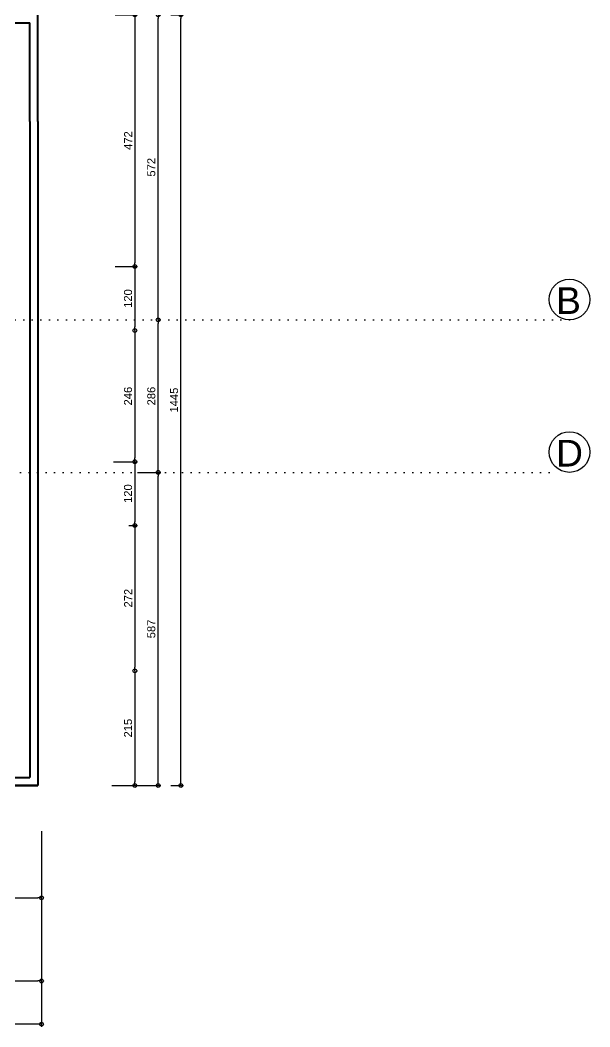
# Model space of a CAD drawing. Header units: millimetres. Extents: x 1398 to 6198, y 867 to 4086.
# Drawn here: x 5130 to 6198, y 1121 to 3008 of the extents above; entities that cross this region are included whole.
import ezdxf

# ---------------------------------------------------------------- set-up
doc = ezdxf.new("R2010")
doc.units = ezdxf.units.MM
doc.linetypes.add('DOT2', pattern=[3.175, 0, -3.175])
doc.layers.add('SEM_AKS', color=161, linetype='Continuous')
doc.layers.add('SEM_DUVAR1', color=136, linetype='Continuous', lineweight=40)
doc.styles.get("Standard").update_dxf_attribs({"font": 'arial.ttf'})
doc.dimstyles.new('1-50-2', dxfattribs={"dimtxt": 15, "dimasz": 7, "dimexe": 5, "dimexo": 5, "dimgap": 5, "dimtad": 1, "dimdec": 0, "dimtxsty": 'Standard', "dimblk": 'ORIGIN', "dimcen": 5, "dimdle": 7, "dimclrd": 256, "dimclre": 256, "dimclrt": 256, "dimadec": 0, "dimazin": 0, "dimtfac": 1, "dimtdec": 0, "dimtix": 1, "dimtmove": 0, "dimatfit": 3, "dimldrblk": 'ORIGIN', "dimfxl": 1, "dimlwd": -1, "dimlwe": -1, "dimarcsym": 0})

# ---------------------------------------------------------------- blocks, each defined once
blk = doc.blocks.new('_Origin')
at = {"color": 0, "linetype": 'ByBlock', "lineweight": -2}
blk.add_line((0, 0), (-1, 0), dxfattribs=at)
blk.add_circle((0, 0), 0.5, dxfattribs=at)
blk = doc.blocks.new('*D109')
at = {"transparency": 16777216}
for p, q in [((4796.4, 1406.6), (4796.4, 1357.7)), ((5170.3, 1401.3), (5170.3, 1357.7)), ((4803.4, 1362.7), (5163.3, 1362.7))]:
    blk.add_line(p, q, dxfattribs=at)
at = {"layer": 'Defpoints', "color": 0, "transparency": 16777216}
for p in [(4796.4, 1411.6), (5170.3, 1406.3), (5170.3, 1362.7)]:
    blk.add_point(p, dxfattribs=at)
at = {"transparency": 16777216, "xscale": 7, "yscale": 7, "zscale": 7, "rotation": 180}
blk.add_blockref('_Origin', (4796.4, 1362.7), dxfattribs=at)
at = {"transparency": 16777216, "xscale": 7, "yscale": 7, "zscale": 7}
blk.add_blockref('_Origin', (5170.3, 1362.7), dxfattribs=at)
at = {"transparency": 16777216, "insert": (4983.3, 1375.3), "char_height": 15, "attachment_point": 5}
blk.add_mtext('374', dxfattribs=at)
blk = doc.blocks.new('*D110')
at = {"transparency": 16777216}
for p, q in [((1992.3, 1487.8), (1992.3, 1120.9)), ((5170.3, 1487.8), (5170.3, 1120.9)), ((5163.3, 1125.9), (1999.3, 1125.9))]:
    blk.add_line(p, q, dxfattribs=at)
at = {"layer": 'Defpoints', "color": 0, "transparency": 16777216}
for p in [(1992.3, 1492.8), (5170.3, 1492.8), (1992.3, 1125.9)]:
    blk.add_point(p, dxfattribs=at)
at = {"transparency": 16777216, "xscale": 7, "yscale": 7, "zscale": 7, "rotation": 180}
blk.add_blockref('_Origin', (1992.3, 1125.9), dxfattribs=at)
at = {"transparency": 16777216, "xscale": 7, "yscale": 7, "zscale": 7}
blk.add_blockref('_Origin', (5170.3, 1125.9), dxfattribs=at)
at = {"transparency": 16777216, "insert": (3581.3, 1138.6), "char_height": 15, "attachment_point": 5}
blk.add_mtext('3178', dxfattribs=at)
blk = doc.blocks.new('*D114')
at = {"transparency": 16777216}
for p, q in [((5170.3, 1299.3), (5170.3, 1201.9)), ((4162.6, 1246.7), (4162.6, 1201.9)), ((4169.6, 1206.9), (5163.3, 1206.9))]:
    blk.add_line(p, q, dxfattribs=at)
at = {"layer": 'Defpoints', "color": 0, "transparency": 16777216}
for p in [(5170.3, 1304.3), (4162.6, 1251.7), (5170.3, 1206.9)]:
    blk.add_point(p, dxfattribs=at)
at = {"transparency": 16777216, "xscale": 7, "yscale": 7, "zscale": 7, "rotation": 180}
blk.add_blockref('_Origin', (4162.6, 1206.9), dxfattribs=at)
at = {"transparency": 16777216, "xscale": 7, "yscale": 7, "zscale": 7}
blk.add_blockref('_Origin', (5170.3, 1206.9), dxfattribs=at)
at = {"transparency": 16777216, "insert": (4666.5, 1219.5), "char_height": 15, "attachment_point": 5}
blk.add_mtext('1008', dxfattribs=at)
blk = doc.blocks.new('*D144')
at = {"transparency": 16777216}
for p, q in [((5308.5, 3018.4), (5350.2, 3018.4)), ((5345.2, 3011.4), (5345.2, 2553.4)), ((5308.5, 2546.4), (5350.2, 2546.4))]:
    blk.add_line(p, q, dxfattribs=at)
at = {"layer": 'Defpoints', "color": 0, "transparency": 16777216}
for p in [(5303.5, 3018.4), (5303.5, 2546.4), (5345.2, 2546.4)]:
    blk.add_point(p, dxfattribs=at)
at = {"transparency": 16777216, "xscale": 7, "yscale": 7, "zscale": 7}
for p, rotation in [((5345.2, 3018.4), 90), ((5345.2, 2546.4), 270)]:
    blk.add_blockref('_Origin', p, dxfattribs=dict(at, rotation=rotation))
at = {"transparency": 16777216, "insert": (5332.7, 2782.4), "char_height": 15, "attachment_point": 5, "rotation": 90}
blk.add_mtext('472', dxfattribs=at)
blk = doc.blocks.new('*D145')
at = {"transparency": 16777216}
for p, q in [((5308.5, 2546.4), (5350.2, 2546.4)), ((5345.2, 2539.4), (5345.2, 2433.2)), ((5340.3, 2426.2), (5340.2, 2426.2))]:
    blk.add_line(p, q, dxfattribs=at)
at = {"layer": 'Defpoints', "color": 0, "transparency": 16777216}
for p in [(5303.5, 2546.4), (5345.2, 2426.2), (5345.3, 2426.2)]:
    blk.add_point(p, dxfattribs=at)
at = {"transparency": 16777216, "xscale": 7, "yscale": 7, "zscale": 7}
for p, rotation in [((5345.2, 2546.4), 90), ((5345.2, 2426.2), 270)]:
    blk.add_blockref('_Origin', p, dxfattribs=dict(at, rotation=rotation))
at = {"transparency": 16777216, "insert": (5332.5, 2486.3), "char_height": 15, "attachment_point": 5, "rotation": 90}
blk.add_mtext('120', dxfattribs=at)
blk = doc.blocks.new('*D146')
at = {"transparency": 16777216}
for p, q in [((5340.3, 2426.2), (5340.2, 2426.2)), ((5345.2, 2419.2), (5345.2, 2187.4)), ((5305.2, 2180.4), (5350.2, 2180.4))]:
    blk.add_line(p, q, dxfattribs=at)
at = {"layer": 'Defpoints', "color": 0, "transparency": 16777216}
for p in [(5345.3, 2426.2), (5300.2, 2180.4), (5345.2, 2180.4)]:
    blk.add_point(p, dxfattribs=at)
at = {"transparency": 16777216, "xscale": 7, "yscale": 7, "zscale": 7}
for p, rotation in [((5345.2, 2426.2), 90), ((5345.2, 2180.4), 270)]:
    blk.add_blockref('_Origin', p, dxfattribs=dict(at, rotation=rotation))
at = {"transparency": 16777216, "insert": (5332.5, 2303.3), "char_height": 15, "attachment_point": 5, "rotation": 90}
blk.add_mtext('246', dxfattribs=at)
blk = doc.blocks.new('*D147')
at = {"transparency": 16777216}
for p, q in [((5305.2, 2180.4), (5350.2, 2180.4)), ((5345.2, 2173.4), (5345.2, 2067.8)), ((5333.9, 2060.8), (5350.2, 2060.8))]:
    blk.add_line(p, q, dxfattribs=at)
at = {"layer": 'Defpoints', "color": 0, "transparency": 16777216}
for p in [(5300.2, 2180.4), (5328.9, 2060.8), (5345.2, 2060.8)]:
    blk.add_point(p, dxfattribs=at)
at = {"transparency": 16777216, "xscale": 7, "yscale": 7, "zscale": 7}
for p, rotation in [((5345.2, 2180.4), 90), ((5345.2, 2060.8), 270)]:
    blk.add_blockref('_Origin', p, dxfattribs=dict(at, rotation=rotation))
at = {"transparency": 16777216, "insert": (5332.5, 2120.6), "char_height": 15, "attachment_point": 5, "rotation": 90}
blk.add_mtext('120', dxfattribs=at)
blk = doc.blocks.new('*D148')
at = {"transparency": 16777216}
for p, q in [((5333.9, 2060.8), (5350.2, 2060.8)), ((5345.2, 2053.8), (5345.2, 1795.4)), ((5348.2, 1788.4), (5350.2, 1788.4))]:
    blk.add_line(p, q, dxfattribs=at)
at = {"layer": 'Defpoints', "color": 0, "transparency": 16777216}
for p in [(5328.9, 2060.8), (5343.2, 1788.4), (5345.2, 1788.4)]:
    blk.add_point(p, dxfattribs=at)
at = {"transparency": 16777216, "xscale": 7, "yscale": 7, "zscale": 7}
for p, rotation in [((5345.2, 2060.8), 90), ((5345.2, 1788.4), 270)]:
    blk.add_blockref('_Origin', p, dxfattribs=dict(at, rotation=rotation))
at = {"transparency": 16777216, "insert": (5332.7, 1924.6), "char_height": 15, "attachment_point": 5, "rotation": 90}
blk.add_mtext('272', dxfattribs=at)
blk = doc.blocks.new('*D149')
at = {"transparency": 16777216}
for p, q in [((5345.2, 1781.4), (5345.2, 1580.4)), ((5348.2, 1788.4), (5350.2, 1788.4)), ((5301.9, 1573.4), (5350.2, 1573.4))]:
    blk.add_line(p, q, dxfattribs=at)
at = {"layer": 'Defpoints', "color": 0, "transparency": 16777216}
for p in [(5343.2, 1788.4), (5296.9, 1573.4), (5345.2, 1573.4)]:
    blk.add_point(p, dxfattribs=at)
at = {"transparency": 16777216, "xscale": 7, "yscale": 7, "zscale": 7}
for p, rotation in [((5345.2, 1788.4), 90), ((5345.2, 1573.4), 270)]:
    blk.add_blockref('_Origin', p, dxfattribs=dict(at, rotation=rotation))
at = {"transparency": 16777216, "insert": (5332.5, 1680.9), "char_height": 15, "attachment_point": 5, "rotation": 90}
blk.add_mtext('215', dxfattribs=at)
blk = doc.blocks.new('*D150')
at = {"transparency": 16777216}
for p, q in [((5350.2, 2160.4), (5393.8, 2160.4)), ((5388.8, 1580.4), (5388.8, 2153.4)), ((5350.2, 1573.4), (5393.8, 1573.4))]:
    blk.add_line(p, q, dxfattribs=at)
at = {"layer": 'Defpoints', "color": 0, "transparency": 16777216}
for p in [(5345.2, 2160.4), (5388.8, 2160.4), (5345.2, 1573.4)]:
    blk.add_point(p, dxfattribs=at)
at = {"transparency": 16777216, "xscale": 7, "yscale": 7, "zscale": 7}
for p, rotation in [((5388.8, 2160.4), 90), ((5388.8, 1573.4), 270)]:
    blk.add_blockref('_Origin', p, dxfattribs=dict(at, rotation=rotation))
at = {"transparency": 16777216, "insert": (5376.1, 1866.9), "char_height": 15, "attachment_point": 5, "rotation": 90}
blk.add_mtext('587', dxfattribs=at)
blk = doc.blocks.new('*D151')
at = {"transparency": 16777216}
for p, q in [((5412.8, 3018.4), (5436.3, 3018.4)), ((5431.3, 1580.4), (5431.3, 3011.4)), ((5412.8, 1573.4), (5436.3, 1573.4))]:
    blk.add_line(p, q, dxfattribs=at)
at = {"layer": 'Defpoints', "color": 0, "transparency": 16777216}
for p in [(5407.8, 3018.4), (5431.3, 3018.4), (5407.8, 1573.4)]:
    blk.add_point(p, dxfattribs=at)
at = {"transparency": 16777216, "xscale": 7, "yscale": 7, "zscale": 7}
for p, rotation in [((5431.3, 3018.4), 90), ((5431.3, 1573.4), 270)]:
    blk.add_blockref('_Origin', p, dxfattribs=dict(at, rotation=rotation))
at = {"transparency": 16777216, "insert": (5418.7, 2295.9), "char_height": 15, "attachment_point": 5, "rotation": 90}
blk.add_mtext('1445', dxfattribs=at)
blk = doc.blocks.new('*D152')
at = {"transparency": 16777216}
for p, q in [((5388.8, 2167.4), (5388.8, 2439.4)), ((5390.3, 2446.4), (5393.8, 2446.4)), ((5350.2, 2160.4), (5393.8, 2160.4))]:
    blk.add_line(p, q, dxfattribs=at)
at = {"layer": 'Defpoints', "color": 0, "transparency": 16777216}
for p in [(5385.3, 2446.4), (5388.8, 2446.4), (5345.2, 2160.4)]:
    blk.add_point(p, dxfattribs=at)
at = {"transparency": 16777216, "xscale": 7, "yscale": 7, "zscale": 7}
for p, rotation in [((5388.8, 2446.4), 90), ((5388.8, 2160.4), 270)]:
    blk.add_blockref('_Origin', p, dxfattribs=dict(at, rotation=rotation))
at = {"transparency": 16777216, "insert": (5376.1, 2303.4), "char_height": 15, "attachment_point": 5, "rotation": 90}
blk.add_mtext('286', dxfattribs=at)
blk = doc.blocks.new('*D153')
at = {"transparency": 16777216}
for p, q in [((5388, 3018.4), (5393.8, 3018.4)), ((5388.8, 2453.4), (5388.8, 3011.4)), ((5390.3, 2446.4), (5393.8, 2446.4))]:
    blk.add_line(p, q, dxfattribs=at)
at = {"layer": 'Defpoints', "color": 0, "transparency": 16777216}
for p in [(5383, 3018.4), (5388.8, 3018.4), (5385.3, 2446.4)]:
    blk.add_point(p, dxfattribs=at)
at = {"transparency": 16777216, "xscale": 7, "yscale": 7, "zscale": 7}
for p, rotation in [((5388.8, 3018.4), 90), ((5388.8, 2446.4), 270)]:
    blk.add_blockref('_Origin', p, dxfattribs=dict(at, rotation=rotation))
at = {"transparency": 16777216, "insert": (5376.1, 2732.4), "char_height": 15, "attachment_point": 5, "rotation": 90}
blk.add_mtext('572', dxfattribs=at)

msp = doc.modelspace()

# ---------------------------------------------------------------- linework, layer by layer
at = {"layer": 'SEM_AKS', "linetype": 'DOT2', "ltscale": 5}
for p, q in [((6159.5, 2446.4), (1398.1, 2446.4)), ((6121.4, 2160.4), (1479.2, 2160.4))]:
    msp.add_line(p, q, dxfattribs=at)
at = {"layer": 'SEM_AKS', "ltscale": 5}
for centre in [(6159.5, 2484.5), (6159.5, 2198.5)]:
    msp.add_circle(centre, 38.1, dxfattribs=at)
at = {"layer": 'SEM_DUVAR1'}
for p, q in [((5017.6, 3003.4), (5148.6, 3003.4)), ((5148.6, 2818.4), (5148.6, 3003.4)), ((5163.6, 2818.4), (5163.6, 3018.4)), ((5148.6, 2818.4), (5148.6, 1588.4)), ((5163.6, 2818.4), (5163.6, 1573.4)), ((5052.6, 1588.4), (5148.6, 1588.4)), ((5163.6, 1573.4), (4789.6, 1573.4)), ((5067.6, 1573.4), (5163.6, 1573.4))]:
    msp.add_line(p, q, dxfattribs=at)

# ---------------------------------------------------------------- texts
at = {"layer": 'SEM_AKS', "linetype": 'DOT2', "ltscale": 5}
for s, p in [('B', (6134.3, 2457.4)), ('D', (6134.3, 2171.4))]:
    msp.add_text(s, height=50, dxfattribs=at).set_placement(p)

# ---------------------------------------------------------------- dimensions: what is measured, and where the dimension line sits
for base, p1, p2, picture, middle in [((5345.2, 2546.4), (5303.5, 3018.4), (5303.5, 2546.4), '*D144', (5332.7, 2782.4)), ((5431.3, 3018.4), (5407.8, 1573.4), (5407.8, 3018.4), '*D151', (5418.7, 2295.9)), ((5388.8, 2160.4), (5345.2, 1573.4), (5345.2, 2160.4), '*D150', (5376.1, 1866.9))]:
    dim = msp.add_linear_dim(base=base, p1=p1, p2=p2, angle=90, dimstyle='1-50-2')
    dim.commit()
    dim.dimension.update_dxf_attribs({"geometry": picture, "text_midpoint": middle})
for base, p1, p2, picture, middle in [((5388.8, 3018.4), (5385.3, 2446.4), (5383, 3018.4), '*D153', (5376.1, 2732.4)), ((5345.2, 2426.2), (5303.5, 2546.4), (5345.3, 2426.2), '*D145', (5332.5, 2486.3)), ((5388.8, 2446.4), (5345.2, 2160.4), (5385.3, 2446.4), '*D152', (5376.1, 2303.4)), ((5345.2, 2180.4), (5345.3, 2426.2), (5300.2, 2180.4), '*D146', (5332.5, 2303.3)), ((5345.2, 2060.8), (5300.2, 2180.4), (5328.9, 2060.8), '*D147', (5332.5, 2120.6)), ((5345.2, 1788.4), (5328.9, 2060.8), (5343.2, 1788.4), '*D148', (5332.7, 1924.6)), ((5345.2, 1573.4), (5343.2, 1788.4), (5296.9, 1573.4), '*D149', (5332.5, 1680.9))]:
    dim = msp.add_linear_dim(base=base, p1=p1, p2=p2, angle=90, dimstyle='1-50-2', override={"dimtmove": 1})
    dim.commit()
    dim.dimension.update_dxf_attribs({"geometry": picture, "text_midpoint": middle})
dim = msp.add_linear_dim(base=(1992.3, 1125.9), p1=(5170.3, 1492.8), p2=(1992.3, 1492.8), dimstyle='1-50-2')
dim.commit()
dim.dimension.update_dxf_attribs({"geometry": '*D110', "text_midpoint": (3581.3, 1138.6)})
for base, p1, p2, picture, middle in [((5170.3, 1362.7), (4796.4, 1411.6), (5170.3, 1406.3), '*D109', (4983.3, 1375.3)), ((5170.3, 1206.9), (4162.6, 1251.7), (5170.3, 1304.3), '*D114', (4666.5, 1219.5))]:
    dim = msp.add_linear_dim(base=base, p1=p1, p2=p2, dimstyle='1-50-2', override={"dimtmove": 1})
    dim.commit()
    dim.dimension.update_dxf_attribs({"geometry": picture, "text_midpoint": middle})

doc.saveas('drawing.dxf')
